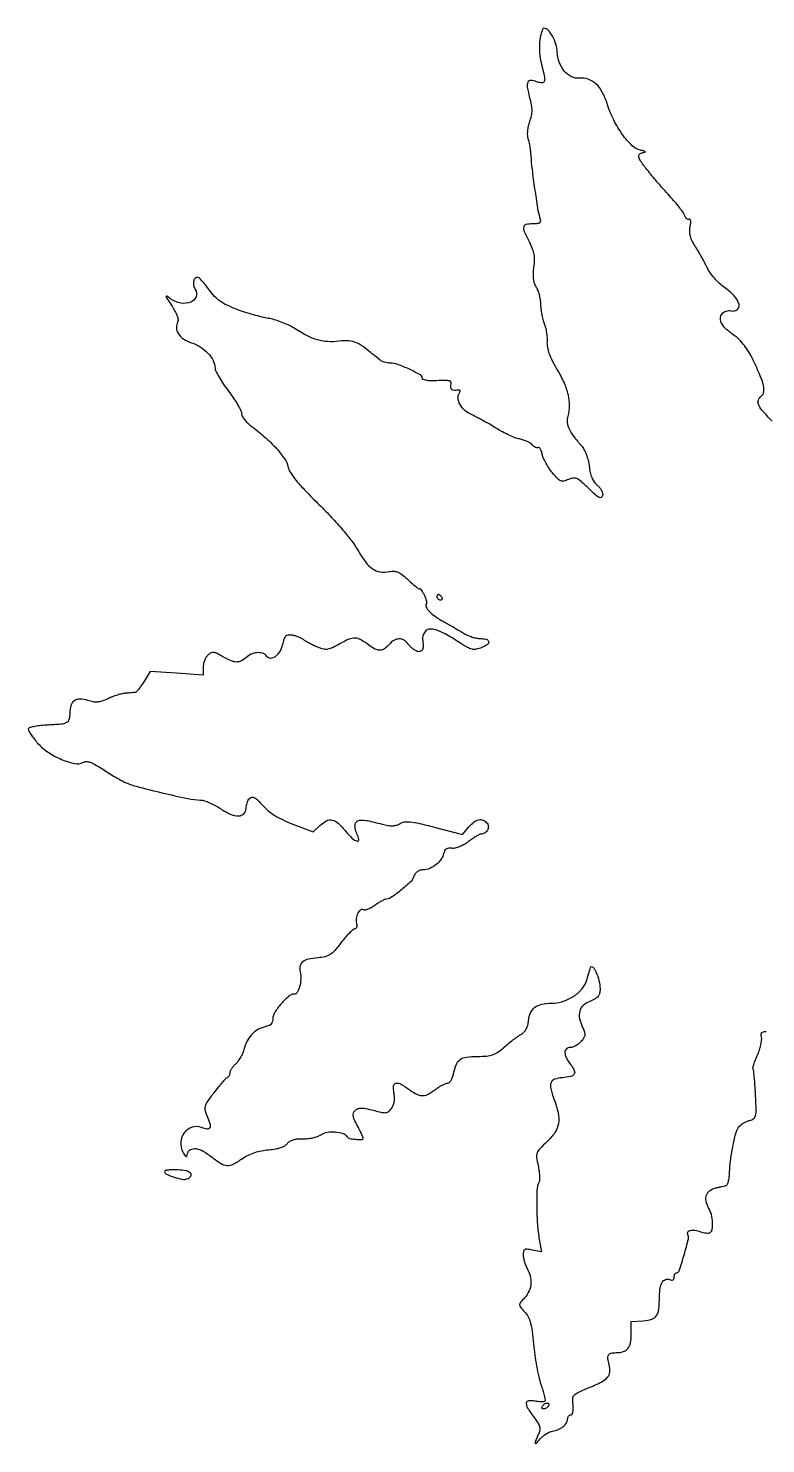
# Model space of a CAD drawing. Extents: x 0 to 498, y 0 to 478.
# Drawn here: x 0 to 248.8, y 0.3 to 478 of the extents above; entities that cross this region are included whole.
import ezdxf

# ---------------------------------------------------------------- set-up
doc = ezdxf.new("R2010")
doc.units = 0

msp = doc.modelspace()

# ---------------------------------------------------------------- linework, layer by layer
msp.add_lwpolyline([(251, 345.406484, -0.009753), (247.590763, 349.15508, -0.080269), (246.372415, 351.105638, -0.203066), (246.376069, 352.535844, -0.119269), (247.41525, 353.929664, 0.189436), (248.198009, 355.350193, 0.090155), (248.090667, 357.468777, 0.044224), (247.01336, 360.732373, 0.009433), (244.541627, 366.177936, 0.024944), (243.219966, 368.627204, 0.02568), (241.672669, 370.908105, 0.027426), (240.058625, 372.815642, 0.053295), (238.543508, 374.110622, -0.029822), (235.67184, 376.34098, -0.080262), (234.030012, 378.327703, -0.134437), (233.555911, 380.087364, -0.173879), (234.122732, 381.647884, -0.078765), (234.731418, 382.182675, -0.060794), (235.531046, 382.561297, -0.061237), (236.391494, 382.73434, -0.08317), (237.179148, 382.663403, 0.221252), (239.251088, 383.039811, 0.318196), (239.849847, 384.735353, 0.116227), (238.208313, 387.683295, 0.056382), (234.942695, 390.539713, -0.034626), (233.290745, 391.862618, -0.024779), (231.630843, 393.551358, -0.02516), (230.203842, 395.32713, -0.048057), (229.278585, 396.904194, 0.012223), (228.465164, 398.550181, 0.006559), (227.385615, 400.542606, 0.006526), (226.230642, 402.547164, 0.010158), (225.178007, 404.240849, -0.025964), (224.053289, 406.184953, -0.052812), (223.4206, 407.830607, -0.062142), (223.205432, 409.38686, -0.052714), (223.358112, 411.040559, 0.022068), (223.539131, 412.212368, 0.057384), (223.53444, 413.064703, 0.142431), (223.35504, 413.485375, 0.375919), (223.056939, 413.53519, -0.186331), (222.663835, 413.461569, -0.124441), (222.243016, 413.655029, -0.089191), (221.85574, 414.101638, -0.055308), (221.568146, 414.735479, 0.073435), (221.087401, 415.700803, 0.011317), (219.820395, 417.4338, 0.012424), (218.217107, 419.4214, 0.010507), (216.426993, 421.443413, -0.007533), (212.142952, 426.224816, -0.014021), (208.840783, 430.246385, -0.01165), (206.443441, 433.492325, -0.154421), (206, 434.893904, -0.15112), (206.133372, 435.325108, -0.090334), (206.514062, 435.709839, -0.075388), (207.08084, 435.990654, -0.060577), (207.75, 436.118315, 0.102965), (208.125038, 436.223206, 0.574887), (208.133154, 436.387432, 0.077408), (207.624984, 436.615688, 0.013352), (206.596907, 436.868315, -0.140567), (203.726034, 438.412736, -0.044084), (200.512952, 442.15223, -0.040747), (197.542858, 447.104099, -0.038382), (195.346274, 452.570439, 0.047555), (193.685063, 456.495184, 0.083725), (191.524573, 459.264629, 0.102983), (188.925471, 460.808494, 0.108171), (185.973129, 461.150262, -0.144443), (183.313221, 461.652568, -0.099018), (180.891714, 463.574725, -0.087506), (179.166953, 466.532678, -0.082246), (178.509175, 469.967618, 0.067753), (178.076473, 472.642369, 0.054659), (176.92876, 475.320357, 0.058968), (175.432184, 477.364766, 0.208206), (173.972821, 478, 0.290932), (173.661153, 477.801883, 0.02577), (173.293161, 476.898438, 0.027327), (172.944019, 475.687135, 0.017525), (172.666225, 474.25, 0.029209), (172.500906, 472.559691, 0.018343), (172.496123, 470.573438, 0.018403), (172.635806, 468.611462, 0.031791), (172.91481, 467, 0.000064), (173.253383, 465.586674, 0.000073), (173.577728, 464.234375, 0.000066), (173.853371, 463.086534, 0.000413), (173.994815, 462.5, -0.043252), (174.257345, 460.774739, -0.212905), (173.923306, 459.873607, -0.240437), (173.068456, 459.586185, -0.053991), (171.535402, 459.98654, 0.075598), (169.557298, 460.413149, 0.315599), (168.574517, 459.810726, 0.149451), (168.384815, 458.135682, 0.019354), (169.189487, 454.581342, -0.020208), (169.742687, 452.11827, -0.046743), (169.907442, 450.231548, -0.052638), (169.712251, 448.488135, -0.032587), (169.13849, 446.506442, 0.032772), (168.69151, 444.960494, 0.031749), (168.444506, 443.352925, 0.033695), (168.412583, 441.876448, 0.069931), (168.624565, 440.746083, -0.027944), (168.929665, 439.63999, -0.01192), (169.218855, 438.131662, -0.011751), (169.451628, 436.50451, -0.015134), (169.584863, 435, 0.015822), (169.995099, 430.438939, 0.005259), (170.877528, 423.785612, 0.00426), (171.869891, 417.259224, 0.032913), (172.559327, 414.25, -0.041606), (172.824561, 412.992401, -0.242369), (172.599103, 412.376424, -0.168526), (171.890101, 412.067895, -0.019135), (170.116631, 412, 0.055132), (167.948195, 411.760169, 0.30558), (167.183182, 410.950997, 0.146902), (167.381859, 409.401204, 0.013132), (169.092367, 405.818946, -0.026879), (170.080442, 403.594432, -0.048552), (170.60642, 401.673239, -0.049829), (170.744533, 399.720977, -0.029985), (170.538212, 397.406251, 0.024999), (170.332422, 395.331438, 0.041864), (170.393382, 393.580724, 0.0493), (170.722345, 392.088679, 0.060633), (171.324939, 390.797467, -0.051306), (171.881098, 389.661371, -0.025102), (172.361962, 388.120649, -0.024599), (172.705365, 386.453504, -0.032622), (172.842585, 384.911125, 0.025299), (172.960349, 383.32478, 0.016771), (173.248108, 381.521339, 0.016897), (173.646756, 379.784028, 0.031271), (174.104574, 378.411125, -0.036647), (174.540058, 377.056899, -0.021392), (174.870804, 375.383112, -0.021313), (175.059492, 373.669864, -0.033587), (175.059378, 372.190958, 0.064724), (175.174729, 370.334152, 0.039247), (175.762256, 368.209317, 0.031181), (176.842718, 365.727189, 0.016089), (178.482154, 362.762087, -0.029019), (180.802172, 358.297328, -0.049527), (182.131884, 354.314587, -0.058101), (182.527448, 350.638362, -0.064629), (182.036917, 347.105405, 0.099026), (181.8901, 345.000332, 0.076007), (182.527514, 342.779473, 0.054346), (184.046698, 340.243981, 0.02198), (186.623522, 337.136702, -0.0598), (187.52027, 335.872163, -0.033098), (188.3125, 334.150253, -0.031226), (188.925782, 332.185832, -0.031994), (189.283612, 330.176162, 0.028003), (189.645295, 328.046574, 0.04419), (190.214761, 326.284261, 0.051933), (190.992111, 324.876888, 0.070548), (191.979271, 323.815702, -0.052511), (192.785246, 323.009426, -0.051646), (193.410717, 322.048657, -0.056252), (193.775145, 321.08486, -0.113048), (193.794534, 320.276241, -0.212923), (193.360793, 319.669643, -0.257109), (192.670282, 319.650891, -0.065455), (191.454178, 320.495232, -0.008298), (189.122448, 322.685865, 0.010689), (186.520062, 325.10745, 0.078092), (185.092456, 326.026901, 0.144564), (183.846286, 326.188777, 0.067493), (182.272769, 325.714513, -0.049707), (180.749831, 325.19594, -0.156738), (179.687818, 325.283311, -0.104834), (178.62568, 326.012979, -0.016084), (176.911046, 327.937489, -0.02629), (175.78476, 329.440595, -0.021259), (174.734202, 331.161903, -0.021754), (173.900242, 332.836867, -0.050608), (173.463196, 334.167567, 0.0292), (173.165375, 335.224786, 0.053467), (172.784563, 336.034095, 0.082922), (172.386786, 336.494918, 0.322204), (172.031935, 336.519737, -0.167516), (171.639421, 336.431294, -0.077998), (171.129555, 336.570214, -0.064058), (170.585001, 336.903806, -0.050167), (170.09088, 337.390496, 0.080704), (169.437217, 337.960358, 0.030003), (168.361405, 338.542454, 0.02879), (167.090069, 339.047905, 0.030874), (165.798162, 339.390368, -0.041364), (164.270981, 339.829642, -0.015787), (162.225932, 340.680642, -0.015508), (160.05199, 341.749382, -0.018367), (158.070589, 342.896148, 0.00821), (156.04606, 344.123426, 0.00583), (153.737865, 345.43549, 0.005887), (151.504482, 346.636681, 0.012426), (149.739164, 347.504349, -0.067245), (147.344195, 349.026865, -0.088151), (145.688278, 351.015354, -0.108914), (145.036514, 353.11064, -0.160912), (145.480187, 354.967941, 0.048635), (145.679273, 355.373454, 0.131696), (145.710149, 355.689765, 0.238831), (145.579008, 355.868326, 0.161496), (145.32433, 355.906356, -0.045066), (143.904445, 355.789769, -0.132607), (142.968301, 356.050692, -0.217989), (142.556984, 356.644193, -0.136636), (142.638374, 357.5, 0.164156), (142.676582, 358.431453, 0.264335), (142.121347, 358.969347, 0.068459), (140.58201, 359.148689, 0.006369), (136.75, 359.020423, -0.024839), (135.312805, 359.025411, -0.040169), (134.101562, 359.187995, -0.048798), (133.243044, 359.464182, -0.298966), (133, 359.834325, 0.27126), (132.317677, 360.99947, 0.016799), (128.617292, 362.914921, 0.02354), (124.73874, 364.540998, 0.087703), (122.142069, 365, -0.039488), (121.201009, 365.074438, -0.032181), (120.214827, 365.297257, -0.033269), (119.329377, 365.623547, -0.069566), (118.707794, 366.011938, 0.009521), (113.653549, 370.085347, 0.057219), (110.771609, 371.832501, 0.092114), (108.201558, 372.480464, 0.046149), (104.840819, 372.383084, -0.043642), (101.05351, 372.254369, -0.058078), (97.661343, 372.834146, -0.048284), (94.048937, 374.284532, -0.020327), (89.5, 376.882687, 0.030356), (87.641743, 377.895194, 0.018832), (85.353125, 378.864268, 0.018873), (83.013115, 379.653099, 0.032094), (81, 380.110116, -0.020793), (78.839701, 380.549495, -0.008963), (75.999306, 381.305577, -0.008851), (73.000319, 382.219432, -0.01158), (70.295511, 383.166016, -0.020315), (67.061302, 384.53504, -0.044334), (64.739714, 385.894235, -0.049748), (62.862114, 387.533341, -0.032749), (61.039238, 389.75, 0.013165), (59.803899, 391.378128, 0.018742), (58.616488, 392.751562, 0.014986), (57.579383, 393.799223, 0.192447), (57.077061, 394, 0.218252), (56.226367, 393.610097, 0.135354), (55.747768, 392.599253, 0.099802), (55.783726, 391.207123, 0.082414), (56.348056, 389.831201, -0.230248), (56.596316, 387.383264, -0.215066), (54.826993, 385.577542, -0.136684), (51.479479, 385.240939, -0.110331), (48.126112, 386.624221, 0.010241), (46.696934, 387.582234, 0.645235), (46.504025, 387.456949, 0.106831), (46.718687, 386.893636, 0.001916), (48.498295, 384.18194, -0.022763), (49.478587, 382.543175, -0.031208), (50.196529, 380.982573, -0.032052), (50.607183, 379.676782, -0.201197), (50.500546, 379.000884, 0.152093), (49.984294, 376.993337, 0.130443), (50.65142, 374.907761, 0.104945), (52.445837, 373.087092, 0.07324), (55.066423, 371.861953, -0.069331), (58.019532, 370.509249, -0.062872), (60.601332, 368.362911, -0.067541), (62.397008, 365.830447, -0.117402), (63.026645, 363.34563, 0.112882), (63.281316, 362.301554, 0.015225), (64.359511, 360.301903, 0.016927), (65.811806, 357.979292, 0.013525), (67.526645, 355.575742, -0.013093), (69.239623, 353.179184, -0.016654), (70.685952, 350.877766, -0.0147), (71.761006, 348.902266, -0.117784), (72, 347.901801, 0.125141), (72.211355, 347.070559, 0.039039), (72.917838, 345.982807, 0.03626), (73.928812, 344.845236, 0.032969), (75.124555, 343.826058, -0.020076), (79.844649, 340.008449, -0.028072), (83.715349, 336.207088, -0.031327), (86.490935, 332.744227, -0.104287), (87.634196, 330.079019, 0.094597), (88.446404, 328.080573, 0.027682), (90.408757, 325.389218, 0.020222), (93.50598, 321.898923, 0.007338), (98.167105, 317.195795, -0.010666), (102.366735, 312.901528, -0.01222), (106.188038, 308.618506, -0.012996), (109.30712, 304.746069, -0.036072), (111.221495, 301.82384, 0.032434), (113.754915, 297.894654, 0.084266), (116.175421, 295.570342, 0.111718), (118.781433, 294.546114, 0.087563), (121.826474, 294.615295, -0.064174), (123.433632, 294.726726, -0.090084), (124.827862, 294.387558, -0.064971), (126.321892, 293.475521, -0.019579), (128.331906, 291.723304, 0.008838), (129.74207, 290.439675, 0.016592), (130.932906, 289.461622, 0.014183), (131.856532, 288.79375, 0.582974), (132.035435, 288.881923, -0.631536), (132.153093, 288.929868, -0.046079), (132.464905, 288.587751, -0.02448), (132.916059, 287.925527, -0.010891), (133.447699, 287.012549, -0.026991), (133.938243, 286.00109, -0.034253), (134.273693, 285.01892, -0.036571), (134.431153, 284.189126, -0.168568), (134.326174, 283.718744, 0.266115), (134.290111, 282.639423, 0.070109), (135.343103, 281.185353, 0.049463), (137.267503, 279.547275, 0.026244), (139.933102, 277.898727, -0.004442), (141.517107, 277.012106, -0.002882), (143.333474, 275.960189, -0.002897), (145.095374, 274.912434, -0.005495), (146.5, 274.044903, 0.032934), (147.845686, 273.312505, 0.024766), (149.409226, 272.682458, 0.025268), (150.945446, 272.235699, 0.051378), (152.190983, 272.073088, -0.043276), (154.525905, 271.806573, -0.285407), (155.343792, 271.035136, -0.32091), (154.970408, 270.050539, -0.048681), (153.003461, 269.001434, -0.046969), (151.172329, 268.437343, -0.10943), (149.745061, 268.45594, -0.072177), (148.11148, 269.099194, -0.012533), (145.266171, 270.821401, 0.013505), (140.681212, 273.584424, 0.049465), (137.583412, 274.954804, 0.092978), (135.447293, 275.238901, 0.209191), (134.016588, 274.519987, 0.048331), (133.594193, 273.897429, 0.039466), (133.265325, 273.162307, 0.040965), (133.070763, 272.430601, 0.078317), (133.057609, 271.824189, -0.02731), (133.23823, 269.5718, -0.110415), (132.973513, 268.228184, -0.232311), (132.294035, 267.656093, -0.151213), (131.25, 267.715531, -0.05234), (130.485191, 268.095986, -0.0283), (129.630218, 268.709951, -0.027869), (128.821587, 269.441048, -0.039076), (128.193296, 270.184146, 0.102404), (126.776116, 271.485803, 0.142791), (125.119749, 271.917881, 0.130527), (123.379328, 271.402157, 0.078922), (121.732028, 270, -0.065142), (120.164923, 268.59022, -0.146202), (118.656847, 268.103562, -0.127249), (116.98657, 268.496994, -0.043896), (114.884859, 269.850671, 0.035383), (112.262586, 271.603404, 0.118692), (110.291902, 272.174752, 0.111998), (108.211471, 271.802282, 0.029748), (105.170853, 270.296935, -0.015701), (102.612403, 268.939562, -0.073891), (101.032007, 268.435287, -0.09697), (99.587428, 268.4815, -0.037787), (97.670853, 269.076158, -0.01537), (96.346872, 269.647087, -0.01321), (94.990813, 270.326195, -0.013407), (93.79236, 271.008433, -0.036866), (93, 271.571748, 0.05141), (92.249908, 272.072886, 0.026201), (91.220345, 272.549904, 0.025723), (90.096649, 272.934864, 0.034928), (89.047982, 273.157053, 0.061009), (87.711711, 273.179898, 0.171195), (86.878693, 272.783778, 0.116961), (86.289683, 271.833674, 0.021791), (85.721495, 269.84663, -0.077302), (84.788213, 267.571241, -0.097176), (83.25949, 265.887834, -0.153419), (81.691758, 265.341528, -0.268183), (80.51658, 265.973173, 0.161675), (79.354634, 266.945223, 0.097179), (77.569337, 267.274371, 0.086025), (75.587849, 266.907536, 0.090184), (73.881616, 265.897326, -0.050492), (71.954388, 264.540137, -0.130889), (70.322545, 264.119361, -0.102232), (68.447628, 264.522315, -0.02408), (65.565216, 265.963371, 0.013893), (63.500992, 267.048471, 0.093067), (62.388992, 267.356932, 0.156844), (61.516852, 267.156254, 0.062101), (60.534799, 266.391942, 0.067986), (59.946629, 265.617656, 0.039032), (59.450847, 264.553097, 0.038216), (59.112806, 263.383807, 0.051303), (59, 262.287294), (59, 259.717446), (50.064495, 260.331112), (41.12899, 260.944778), (38.982935, 257.472389, -0.011396), (38.112181, 256.132736, -0.016017), (37.27093, 254.981808, -0.012231), (36.529599, 254.079328, -0.16818), (36.168441, 253.869936, -0.022745), (35.768482, 253.810839, -0.003342), (34.953144, 253.733535, -0.003768), (33.987606, 253.655826, -0.003228), (32.969921, 253.588236, 0.041704), (31.748531, 253.4121, 0.017), (30.125633, 252.979366, 0.016682), (28.403776, 252.39355, 0.020445), (26.840116, 251.72842, -0.025407), (24.861872, 250.910016, -0.062768), (23.330988, 250.573963, -0.069492), (21.860223, 250.644678, -0.037173), (20.099305, 251.115227, 0.073719), (17.501384, 251.610165, 0.161827), (15.579582, 251.057988, 0.16587), (14.400753, 249.479288, 0.078321), (14, 246.936572, -0.060625), (13.734012, 244.750923, -0.213638), (12.882968, 243.661471, -0.101007), (11.044403, 243.122087, -0.008886), (6.181489, 242.799387, 0.015093), (3.728063, 242.605965, 0.027863), (1.755034, 242.278297, 0.028754), (0.331953, 241.872509, 0.317548), (0.006088, 241.41661, 0.135983), (0.173254, 240.799873, 0.015389), (0.956476, 239.566492, 0.01773), (2.005816, 238.133334, 0.013538), (3.25, 236.639692, 0.067346), (6.667256, 233.67443, 0.045289), (11.234355, 231.240191, 0.04537), (15.682286, 229.822754, 0.184043), (18.445934, 230.229681, -0.126822), (19.521854, 230.51349, -0.081365), (20.804438, 230.310766, -0.050189), (22.474599, 229.566066, -0.015411), (24.83, 228.120209, 0.00681), (26.837818, 226.83966, 0.00564), (29.009437, 225.529535, 0.005699), (31.027867, 224.373426, 0.015221), (32.5, 223.61015, 0.047722), (36.373302, 222.185246, 0.005971), (45.06533, 220.010205, 0.006229), (53.795918, 218.050547, 0.043275), (58.139357, 217.518689, -0.068951), (59.429127, 217.293263, -0.024429), (61.187216, 216.632387, -0.023703), (63.072013, 215.708386, -0.025708), (64.808718, 214.632559, 0.04675), (68.138953, 212.75846, 0.107134), (70.942945, 212.173418, 0.194277), (72.752329, 212.920417, 0.201537), (73.5, 214.7, -0.047427), (73.588458, 215.630472, -0.037506), (73.852895, 216.606645, -0.038697), (74.240729, 217.482452, -0.07292), (74.701344, 218.101344, -0.169982), (75.462826, 218.467917, -0.154821), (76.320639, 218.298226, -0.071074), (77.436769, 217.459541, -0.014957), (79.112444, 215.677209, 0.041495), (80.95443, 213.915234, 0.031452), (83.235567, 212.29573, 0.027925), (85.981393, 210.80046, 0.019458), (89.226847, 209.413317), (96.131494, 206.774904), (98.380198, 208.887452, -0.066712), (100.648246, 210.509926, -0.176224), (102.59569, 210.782115, -0.136993), (104.591015, 209.737517, -0.034832), (107.096391, 207.029679, 0.029979), (109.307541, 204.592865, 0.137201), (110.967289, 203.683395, 0.53498), (111.569795, 204.249095, 0.081634), (110.925701, 206.138829, -0.047935), (110.556015, 207.024058, -0.040612), (110.336036, 208.01417, -0.042458), (110.286421, 208.956905, -0.083726), (110.434517, 209.689949, -0.195177), (111.217518, 210.527223, -0.120437), (112.559281, 210.790358, -0.044731), (114.977615, 210.460728, -0.005935), (120, 209.24899, 0.028643), (121.708159, 208.918096, 0.0504), (123.144064, 208.870178, 0.059458), (124.384649, 209.103795, 0.064367), (125.5, 209.620005, -0.108282), (126.976151, 210.152663, -0.05922), (128.908961, 210.176391, -0.031258), (131.833657, 209.678799, -0.006169), (137, 208.396127), (146.5, 205.912703), (148.702034, 208.456352, -0.047663), (150.461646, 210.135505, -0.118296), (152.068983, 210.875104, -0.159373), (153.528945, 210.69857, -0.110864), (154.853762, 209.676206, -0.172511), (155.257454, 208.57393, -0.133942), (154.930599, 207.329722, -0.124117), (153.986041, 206.355941, -0.139306), (152.733278, 206, 0.123556), (152.226862, 205.872918, 0.012882), (151.153408, 205.261863, 0.015363), (149.897089, 204.449525, 0.011725), (148.572097, 203.487193, -0.034691), (147.130757, 202.538233, -0.033374), (145.553712, 201.783865, -0.035313), (144.066477, 201.309345, -0.087655), (142.929807, 201.237193, 0.052987), (141.831037, 201.243344, 0.115045), (141.037122, 200.971976, 0.128377), (140.499025, 200.402411, 0.07468), (140.17228, 199.51434, -0.104352), (139.310424, 197.539072, -0.068516), (137.601561, 195.727355, -0.06828), (135.4589, 194.438787, -0.10162), (133.322239, 194, 0.070055), (132.219832, 193.844781, 0.090298), (131.30501, 193.391683, 0.085602), (130.574267, 192.622896, 0.056541), (130.014092, 191.537065, -0.114438), (128.764054, 189.674955, -0.021403), (125.62252, 186.980672, -0.019793), (122.278799, 184.560447, -0.147799), (120.424242, 184, 0.123812), (120.049301, 183.90571, 0.009573), (119.13839, 183.393925, 0.012635), (118.065911, 182.727045, 0.009301), (116.911195, 181.936765, -0.026885), (115.732502, 181.189518, -0.035985), (114.587102, 180.651234, -0.039066), (113.617943, 180.362773, -0.193557), (113.068285, 180.457798, 0.311149), (112.109441, 180.410073, 0.113096), (111.194117, 179.306723, 0.082024), (110.648408, 177.564874, 0.09925), (110.747393, 175.857967, -0.052981), (110.854835, 175.146664, -0.087489), (110.775984, 174.545778, -0.125005), (110.530563, 174.148818, -0.194484), (110.162438, 174, 0.184058), (109.568906, 173.77385, 0.015365), (108.353628, 172.621529, 0.018871), (106.959036, 171.104943, 0.013415), (105.508496, 169.307334, -0.017563), (103.390736, 166.72694, -0.068012), (101.828073, 165.376662, -0.085824), (100.154744, 164.658172, -0.038599), (97.785409, 164.282648, 0.031105), (94.49172, 163.811048, 0.116702), (92.612162, 162.933622, 0.178089), (91.760889, 161.542676, 0.096701), (91.752931, 159.512126, -0.057743), (91.938441, 156.993623, -0.057286), (91.54434, 154.49238, -0.067496), (90.733327, 152.603242, -0.26348), (89.668039, 152, 0.182318), (87.864703, 151.319831, 0.034306), (85.340457, 148.77259, 0.035692), (83.16741, 145.859596, 0.139955), (82.529365, 143.732867, -0.069943), (82.38425, 142.791965, -0.091266), (81.986896, 142.01876, -0.095772), (81.358116, 141.46382, -0.085161), (80.541681, 141.154436, 0.068954), (77.960429, 140.270287, 0.072316), (75.763039, 138.7277, 0.071753), (74.082641, 136.611373, 0.066294), (73.013415, 134.049821, -0.03258), (72.481612, 132.487902, -0.025963), (71.714909, 130.881145, -0.02665), (70.844666, 129.463087, -0.057945), (70.004217, 128.503817, 0.031408), (69.237213, 127.716667, 0.033034), (68.588739, 126.852208, 0.035026), (68.13526, 126.036776, 0.109815), (68, 125.428346, -0.064871), (67.93391, 124.921089, -0.062027), (67.739819, 124.439368, -0.066844), (67.453046, 124.054524, -0.109677), (67.114276, 123.833333, 0.114639), (66.607856, 123.495556, 0.00766), (65.425179, 122.197624, 0.010718), (64.059341, 120.583312, 0.007803), (62.60794, 118.733046, 0.010007), (60.369968, 115.660739, 0.088022), (59.665657, 114.140902, 0.131834), (59.671034, 112.724667, 0.032468), (60.433511, 110.504887, -0.024238), (61.321577, 108.05158, -0.202938), (61.204559, 106.903669, -0.316136), (60.375571, 106.496677, -0.048788), (58.5, 106.982598, 0.161766), (55.281514, 107.079988, 0.158029), (52.608565, 105.235709, 0.149098), (51.428603, 102.075452, 0.142358), (52.182053, 98.729481, 0.009654), (52.910587, 97.467658, 0.186181), (53.261646, 97.19535, 0.405942), (53.533356, 97.336685, 0.028295), (53.779579, 98.25, -0.217142), (54.740117, 99.555296, -0.166425), (56.504183, 99.87434, -0.091266), (59.024028, 99.002967, -0.038743), (62, 97, 0.0266), (65.076186, 94.819331, 0.131068), (67.087804, 94.190826, 0.132893), (69.13053, 94.652038, 0.027645), (72.310285, 96.564876, -0.035989), (74.259926, 97.693884, -0.032767), (76.412418, 98.572244, -0.031863), (78.72252, 99.182393, -0.029843), (81.142593, 99.510741, 0.022271), (83.403848, 99.78276, 0.039286), (85.228459, 100.234662, 0.049171), (86.599975, 100.846451, 0.105788), (87.459114, 101.613198, -0.091876), (88.256209, 102.365034, -0.068521), (89.354036, 102.876678, -0.054657), (90.780572, 103.151161, -0.029624), (92.568897, 103.189891, 0.036339), (94.21598, 103.247677, 0.028473), (95.980314, 103.540823, 0.029229), (97.597693, 104.005941, 0.060468), (98.774426, 104.587854, -0.103962), (100.894564, 105.417159, -0.060401), (103.636366, 105.54069, -0.06255), (106.156298, 105.028381, -0.174673), (107.547549, 103.923063, 0.205141), (108.409209, 103.31755, 0.03279), (110.49361, 103.018854, 0.032258), (112.516323, 102.994011, 0.399002), (113, 103.503624, 0.106212), (112.928137, 103.838108, 0.00444), (112.414643, 104.951459, 0.007502), (111.770745, 106.264173, 0.005244), (111.007295, 107.725205, -0.015431), (109.998639, 109.755188, -0.074558), (109.641822, 110.989328, -0.132456), (109.762686, 111.90829, -0.098125), (110.335199, 112.763771, -0.098858), (111.240824, 113.36794, -0.096217), (112.317899, 113.585606, -0.054899), (113.858199, 113.42775, -0.012383), (116.421381, 112.809784, 0.010792), (119.281256, 112.110655, 0.081292), (120.666888, 112.033048, 0.14715), (121.629808, 112.43844, 0.062265), (122.601002, 113.469016, 0.06729), (123.166129, 114.510905, 0.052997), (123.492389, 115.75373, 0.047783), (123.570471, 117.163351, 0.036338), (123.396235, 118.701422, -0.066422), (123.27094, 121.072394, -0.346616), (124.100986, 121.968464, -0.176145), (125.808946, 121.635739, -0.023634), (128.905541, 119.56969, 0.046579), (131.294325, 118.129514, 0.129779), (133.201194, 117.760142, 0.114922), (135.184064, 118.364013, 0.032509), (137.884859, 120.170217, -0.023485), (138.892281, 120.870564, -0.024524), (139.946835, 121.462501, -0.025154), (140.903505, 121.88075, -0.090711), (141.555403, 122, 0.200275), (142.097952, 122.226399, 0.058276), (142.667554, 122.954688, 0.048564), (143.175633, 124.005781, 0.035655), (143.536017, 125.25, -0.042298), (144.476358, 128.342387, -0.144179), (145.763378, 129.979875, -0.126128), (147.842258, 130.779871, -0.029114), (151.619564, 131, 0.021604), (154.66604, 131.131691, 0.064004), (156.706939, 131.575735, 0.067287), (158.512402, 132.50752, 0.025731), (160.747119, 134.25, -0.008486), (162.330646, 135.574983, -0.008063), (163.985091, 136.868687, -0.008038), (165.484354, 137.965129, -0.028056), (166.5, 138.600849, 0.08646), (167.352277, 139.283957, 0.06016), (168.052692, 140.302346, 0.05363), (168.557371, 141.583962, 0.042589), (168.828038, 143.047669, -0.075102), (169.513733, 145.759632, -0.131336), (170.922687, 147.579734, -0.113504), (173.216285, 148.617297, -0.047794), (176.602117, 148.968197, 0.07471), (180.363804, 149.563282, 0.066355), (183.953358, 151.246845, 0.069986), (186.797578, 153.695567, 0.106909), (188.373267, 156.530936, -0.000776), (188.753159, 157.777666, -0.000697), (189.150639, 159.068463, -0.000699), (189.51046, 160.225468, -0.002202), (189.75627, 161, -0.575072), (190.49971, 161.162585, -0.081715), (191.57865, 159.513095, -0.043051), (192.587137, 156.570156, -0.056964), (192.954896, 153.76342, -0.059987), (192.804788, 152.316168, -0.116854), (192.296615, 151.279652, -0.093089), (191.287495, 150.435416, -0.028819), (189.5, 149.564447, 0.083602), (187.222746, 148.128476, 0.147873), (186.075814, 146.248368, 0.122532), (186.050401, 143.781021, 0.048533), (187.158664, 140.551115, -0.035564), (187.686974, 139.132185, -0.107509), (187.759865, 138.109202, -0.11019), (187.400972, 137.163067, -0.038397), (186.503676, 136.004062, -0.04477), (185.673462, 135.237198, -0.038808), (184.680813, 134.588693, -0.040694), (183.6823, 134.143052, -0.084811), (182.845012, 134, 0.187531), (181.576122, 133.506741, 0.218674), (181.077956, 132.324232, 0.114713), (181.571011, 130.472909, 0.044481), (183.02868, 128.23641, -0.052505), (184.26715, 126.26804, -0.265674), (184.188967, 125.021959, -0.199506), (182.994089, 124.21334, -0.031273), (180.117279, 123.812113, 0.065679), (177.587567, 123.280272, 0.2199), (176.402568, 122.128221, 0.154442), (176.283499, 120.150174, 0.029626), (177.378542, 116.678861, -0.036163), (178.811264, 111.921428, -0.095607), (178.915997, 108.382683, -0.109102), (177.707134, 105.341893, -0.056001), (175.028, 102.209875, 0.013489), (172.574004, 99.790637, 0.10243), (171.71392, 98.423061, 0.123363), (171.546808, 96.934209, 0.023056), (172.041952, 94.210327, -0.024144), (172.359319, 92.442589, -0.025232), (172.498823, 90.678337, -0.025953), (172.463018, 89.150994, -0.092622), (172.212729, 88.210327, 0.103197), (171.638565, 85.854924, 0.011446), (171.579848, 80.286304, 0.014992), (171.833135, 74.306242, 0.024324), (172.446763, 69.25768), (173.173201, 65.01536), (170.0866, 65.63268, 0.019649), (168.346442, 65.910118, 0.14758), (167.53387, 65.767089, 0.227047), (167.122331, 65.233521, 0.052665), (167, 64.07534, 0.052061), (167.109392, 63.027565, 0.02136), (167.464529, 61.641186, 0.020857), (167.975971, 60.172945, 0.025092), (168.581376, 58.842636, -0.07051), (169.488413, 56.249332, -0.087075), (169.544558, 53.693269, -0.087338), (168.727657, 51.276719, -0.071416), (167.089929, 49.089929, 0.026749), (166.004856, 47.882101, 0.195573), (165.785337, 47.152226, 0.150407), (166.108977, 46.370872, 0.014102), (167.496029, 44.787709, -0.06548), (168.66246, 43.143072, -0.054481), (169.452826, 41.14846, -0.03553), (170.01454, 38.339753, -0.010173), (170.484591, 33.922343, 0.013583), (170.892992, 30.31806, 0.01079), (171.523185, 26.451651, 0.010942), (172.263643, 22.890967, 0.026706), (173.004581, 20.317319, -0.011248), (173.655531, 18.293669, -0.017054), (174.121147, 16.504681, -0.011859), (174.414515, 15.033262, -0.244313), (174.282597, 14.615931, -0.177626), (173.916997, 14.446568, -0.024802), (173.069688, 14.418907, -0.025822), (172.023519, 14.490778, -0.019295), (170.881944, 14.673611, 0.078277), (168.815351, 14.75872, 0.367107), (168.063823, 13.955325, 0.155182), (168.509607, 12.276348, 0.021046), (170.619519, 9.254415, -0.019041), (171.997495, 7.297564, -0.081716), (172.567014, 5.995698, -0.114126), (172.593157, 4.809756, -0.055632), (172.119519, 3.362971, 0.006063), (171.080557, 1.007401, 0.206042), (171.082425, 0.409294, 0.546604), (171.415383, 0.355285, 0.01096), (172.75, 1.910455, -0.047205), (173.592295, 2.759095, -0.033661), (174.676846, 3.545737, -0.034175), (175.824103, 4.160467, -0.059628), (176.852028, 4.48347, 0.05371), (178.868182, 5.090962, 0.06941), (180.525558, 6.08124, 0.08302), (181.621098, 7.310456, 0.141508), (182, 8.622445, -0.079058), (182.083726, 9.148659, -0.090853), (182.325888, 9.595343, -0.100775), (182.686295, 9.893973, -0.123386), (183.109406, 10, 0.260944), (183.534456, 10.238037, 0.086107), (183.808237, 10.927498, 0.054971), (183.912316, 12.004085, 0.025696), (183.82143, 13.403865, -0.041211), (183.750844, 15.48872, -0.169699), (184.217845, 16.642086, -0.103809), (185.443004, 17.559992, -0.010799), (188.753321, 19.016591, 0.017092), (193.292256, 21.082361, 0.091845), (195.453567, 22.706595, 0.16495), (196.251364, 24.511471, 0.092398), (196.021226, 26.925988, -0.030863), (195.545833, 29.076178, -0.173146), (195.76144, 30.215653, -0.212811), (196.613168, 30.825685, -0.048743), (198.416667, 31.015313, 0.072682), (200.799482, 31.381436, 0.147658), (202.358985, 32.427343, 0.126089), (203.228987, 34.294794, 0.046314), (203.5, 37.214318), (203.5, 41.5), (207.64709, 41.802469, 0.058318), (210.462839, 42.341981, 0.173295), (212.005418, 43.512218, 0.120887), (212.7742, 45.699365, 0.022286), (213.001658, 50, -0.036698), (213.234935, 52.85109, -0.096365), (213.930064, 54.772463, -0.169659), (215.020039, 55.68201, -0.183441), (216.399075, 55.677102, 0.063223), (217.078665, 55.510702, 0.152166), (217.582054, 55.606555, 0.178827), (217.891163, 55.954259, 0.093469), (218, 56.531385, -0.051029), (218.0575, 57.09333, -0.070974), (218.228645, 57.568594, -0.091053), (218.481259, 57.888129, -0.182029), (218.778366, 58, 0.325135), (219.671446, 58.649391, 0.007251), (221.327436, 64.024079, 0.008881), (222.789241, 69.376349, 0.203343), (222.553131, 70.914033, -0.297934), (222.573775, 71.721992, -0.189997), (223.382208, 72.263998, -0.08988), (224.977524, 72.321158, -0.05278), (226.833916, 71.849265, 0.031209), (227.794636, 71.560489, 0.034599), (228.751344, 71.405679, 0.037), (229.574591, 71.391445, 0.124867), (230.083916, 71.551863, 0.22165), (230.818808, 72.671166, 0.050758), (230.919352, 74.991855, 0.048869), (230.505122, 77.629198, 0.063229), (229.597966, 79.902125, -0.075627), (228.743246, 82.207322, -0.133571), (228.867063, 84.219009, -0.151412), (229.958746, 85.723912, -0.107136), (231.869492, 86.59841, 0.000877), (232.949921, 86.837196, 0.000898), (234.021038, 87.077914, 0.000869), (234.950121, 87.290165, 0.003772), (235.5, 87.421168, 0.232762), (235.896819, 87.754592, 0.036499), (236.249171, 88.745479, 0.034174), (236.517279, 90.065643, 0.023691), (236.646114, 91.583697, -0.022755), (237.030065, 96.210546, -0.01855), (237.848474, 101.113697, -0.015925), (238.877069, 105.422536, -0.107042), (239.885344, 107.361848, -0.059569), (240.513119, 107.957414, -0.030239), (241.425401, 108.554615, -0.029539), (242.454195, 109.064455, -0.038803), (243.447629, 109.3975, 0.098477), (244.784516, 110.03052, 0.179712), (245.434126, 111.029385, 0.062713), (245.618659, 112.951118, 0.004807), (245.414884, 118.154006, 0.004541), (245.231973, 121.312743, 0.006986), (245.01072, 124.041808, 0.002844), (244.77662, 126.36199, 0.171439), (244.598373, 126.73496, -0.266297), (244.507512, 127.069922, -0.011795), (244.851895, 128.271078, -0.017243), (245.362825, 129.727994, -0.011175), (246.048649, 131.377074, 0.024441), (246.726502, 133.137259, 0.025401), (247.219468, 134.932895, 0.02616), (247.483663, 136.521133, 0.091933), (247.410638, 137.550507, -0.104554), (247.36282, 138.593366, -0.255716), (247.820778, 139.179514, -0.092423), (249.012064, 139.449084, -0.009186)], format="xyb")
for points in [[(139.5, 286, -0.082592), (139.656512, 285.6179, -0.161196), (139.6254, 285.29375, -0.182303), (139.413961, 285.078288, -0.108972), (139.059017, 285, -0.093332), (138.654762, 285.076123, -0.09642), (138.311086, 285.29375, -0.099167), (138.081062, 285.618444, -0.105053), (138, 286, -0.042167), (138.032345, 286.382849, -0.061769), (138.129539, 286.70625, -0.081139), (138.272352, 286.92554, -0.210953), (138.440983, 287, -0.151918), (138.65171, 286.934461, -0.038439), (138.933975, 286.70625, -0.035638), (139.231006, 286.382774, -0.029505)], [(46, 92.172673, 0.294711), (46.575804, 91.280625, 0.026204), (49.187492, 90.261601, 0.030345), (51.950713, 89.529649, 0.142116), (53.572885, 89.666342, 0.128401), (54.838889, 90.573621, 0.38958), (54.791019, 91.541789, 0.145139), (53.25734, 92.360121, 0.039178), (50.493044, 92.703435, 0.015336), (48.77049, 92.728547, 0.025378), (47.319832, 92.631441, 0.023097), (46.224857, 92.450495, 0.353973)], [(175.5, 13, -0.064269), (175.189439, 12.617474, -0.051777), (174.769763, 12.29375, -0.053414), (174.310186, 12.073533, -0.085235), (173.881966, 12, -0.117858), (173.550471, 12.079239, -0.186277), (173.357263, 12.29375, -0.154201), (173.338175, 12.617617, -0.076764), (173.5, 13, -0.064269), (173.810561, 13.382526, -0.051777), (174.230237, 13.70625, -0.053414), (174.689814, 13.926467, -0.085235), (175.118034, 14, -0.117858), (175.449529, 13.920761, -0.186277), (175.642737, 13.70625, -0.154201), (175.661825, 13.382383, -0.076764)]]:
    msp.add_lwpolyline(points, format="xyb", close=True)

doc.saveas('drawing.dxf')
